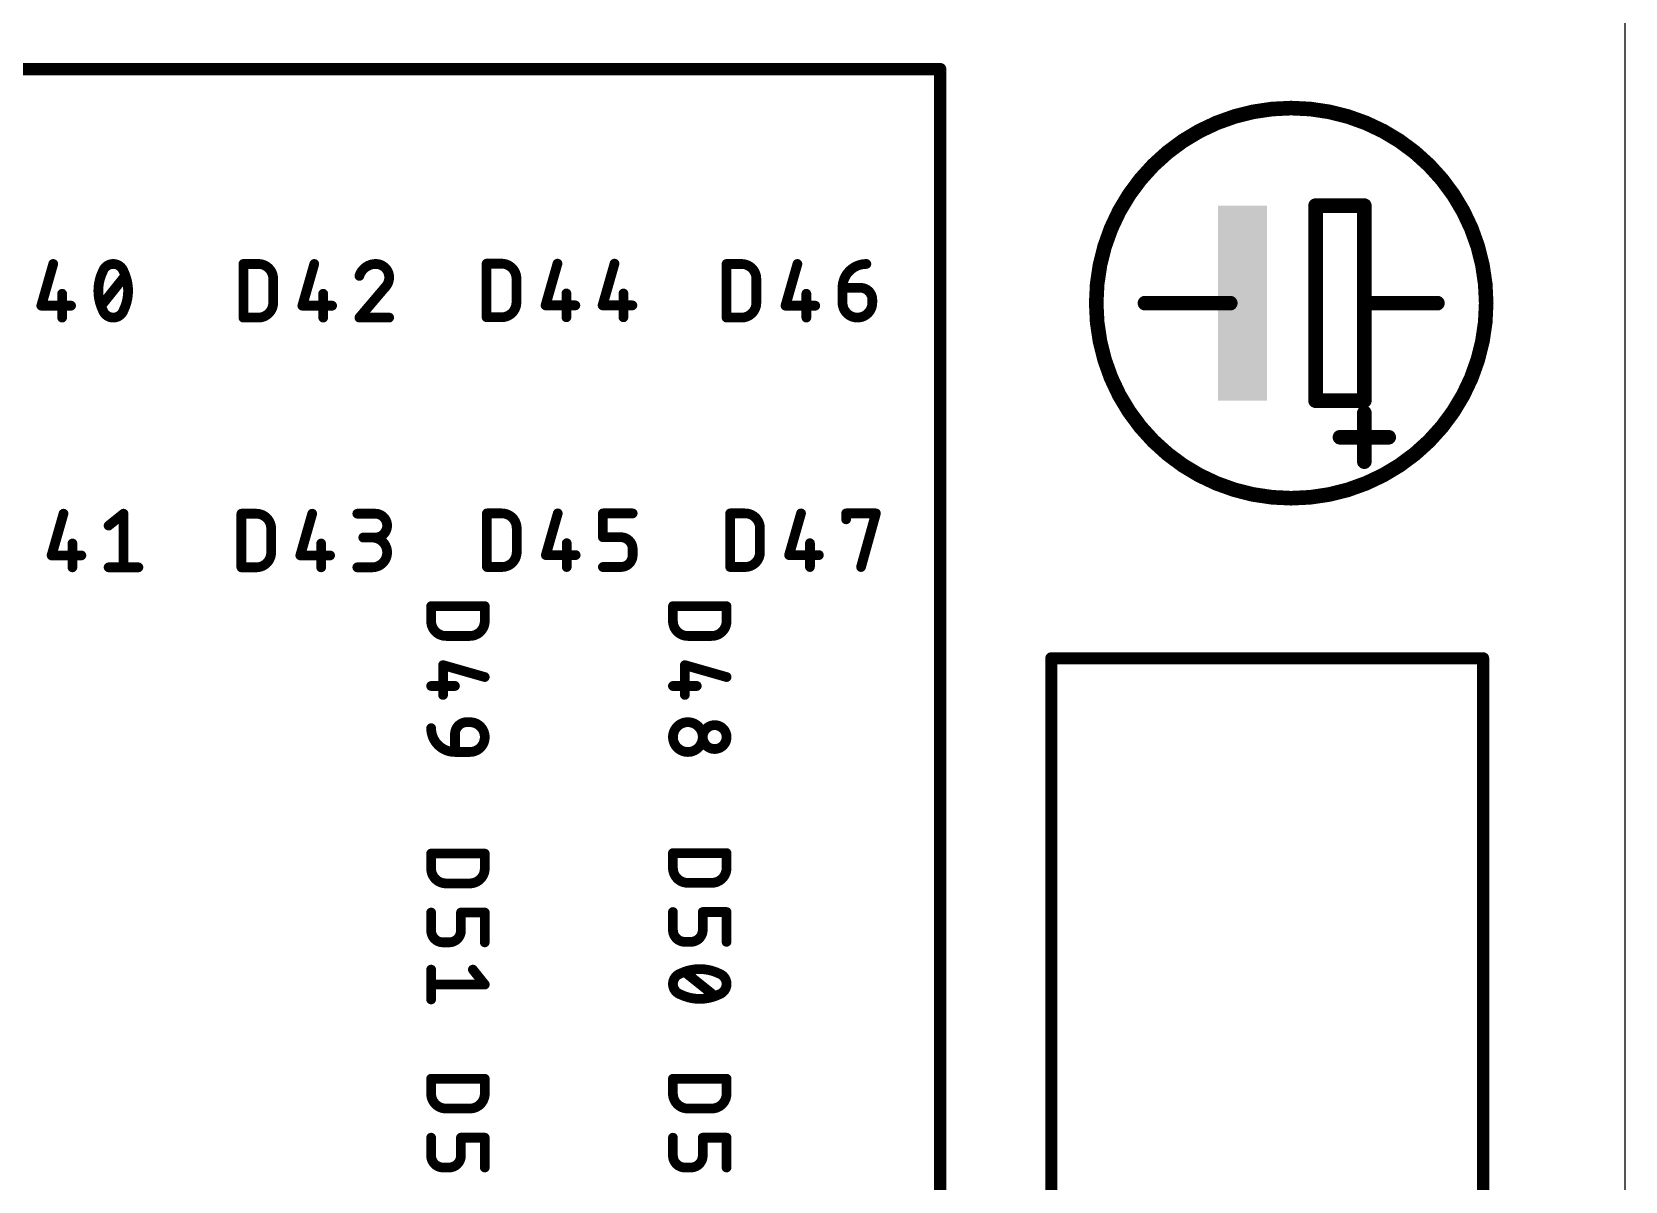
# Model space of a CAD drawing. Extents: x 0 to 61.9, y -6.1 to 59.4.
# Drawn here: x 45.3 to 61.9, y 34.03 to 46.01 of the extents above; entities that cross this region are included whole.
import ezdxf

# ---------------------------------------------------------------- set-up
doc = ezdxf.new("R2010")
doc.units = 0
for name, color, linetype in [('20', 31, 'CONTINUOUS'), ('21', 253, 'CONTINUOUS'), ('51', 253, 'CONTINUOUS')]:
    doc.layers.add(name, color=color, linetype=linetype)

# ---------------------------------------------------------------- blocks, each defined once
blk = doc.blocks.new('RECT')
blk.add_solid([(-0.5, -0.5), (0.5, -0.5), (-0.5, 0.5), (0.5, 0.5)])

msp = doc.modelspace()

# ---------------------------------------------------------------- linework, layer by layer
at = {"layer": '20'}
msp.add_line((61.9, 0), (61.9, 54.6), dxfattribs=at)
at = {"layer": '21'}
for points, const_width in [([(0.762, 45.6184), (54.7624, 45.6184)], 0.127), ([(54.7624, 7.62), (54.7624, 45.6184)], 0.127), ([(45.5182, 43.5883), (45.394, 43.1537)], 0.1016), ([(46.0194, 43.1537), (46.2678, 43.4642)], 0.1016), ([(47.5004, 43.0295), (47.5004, 43.5883)], 0.1016), ([(47.5004, 43.5883), (47.6557, 43.5883)], 0.1016), ([(48.2388, 43.5883), (48.1146, 43.1537)], 0.1016), ([(50.035, 43.0329), (50.035, 43.5917)], 0.1016), ([(50.035, 43.5917), (50.1902, 43.5917)], 0.1016), ([(50.7734, 43.5917), (50.6492, 43.157)], 0.1016), ([(51.3677, 43.5917), (51.2436, 43.157)], 0.1016), ([(52.5355, 43.0295), (52.5355, 43.5883)], 0.1016), ([(52.5355, 43.5883), (52.6907, 43.5883)], 0.1016), ([(53.2738, 43.5883), (53.1497, 43.1537)], 0.1016), ([(47.8109, 43.4331), (47.8109, 43.1848)], 0.1016), ([(48.9728, 43.34), (48.709, 43.0295)], 0.1016), ([(50.3455, 43.4364), (50.3455, 43.1881)], 0.1016), ([(52.8459, 43.4331), (52.8459, 43.1848)], 0.1016), ([(53.744, 43.34), (53.9303, 43.34)], 0.1016), ([(53.744, 43.1848), (53.744, 43.34)], 0.1016), ([(45.394, 43.1537), (45.7045, 43.1537)], 0.1016), ([(45.6113, 43.2779), (45.6113, 43.0295)], 0.1016), ([(48.1146, 43.1537), (48.425, 43.1537)], 0.1016), ([(48.3319, 43.2779), (48.3319, 43.0295)], 0.1016), ([(50.6492, 43.157), (50.9596, 43.157)], 0.1016), ([(50.8665, 43.2812), (50.8665, 43.0329)], 0.1016), ([(51.2436, 43.157), (51.554, 43.157)], 0.1016), ([(51.4609, 43.2812), (51.4609, 43.0329)], 0.1016), ([(53.1497, 43.1537), (53.4601, 43.1537)], 0.1016), ([(53.367, 43.2779), (53.367, 43.0295)], 0.1016), ([(54.0545, 43.2158), (54.0545, 43.1848)], 0.1016), ([(47.6557, 43.0295), (47.5004, 43.0295)], 0.1016), ([(48.709, 43.0295), (49.0194, 43.0295)], 0.1016), ([(50.1902, 43.0329), (50.035, 43.0329)], 0.1016), ([(52.6907, 43.0295), (52.5355, 43.0295)], 0.1016), ([(59.182, 42.037), (59.182, 41.529)], 0.1524), ([(59.436, 41.783), (58.928, 41.783)], 0.1524), ([(45.6255, 40.9869), (45.5013, 40.5522)], 0.1016), ([(46.0956, 40.8627), (46.2509, 40.9869)], 0.1016), ([(46.2509, 40.9869), (46.2509, 40.4281)], 0.1016), ([(47.4791, 40.4281), (47.4791, 40.9869)], 0.1016), ([(47.4791, 40.9869), (47.6343, 40.9869)], 0.1016), ([(48.2174, 40.9869), (48.0932, 40.5522)], 0.1016), ([(48.6876, 40.9869), (48.8738, 40.9869)], 0.1016), ([(50.0382, 40.4314), (50.0382, 40.9902)], 0.1016), ([(50.0382, 40.9902), (50.1934, 40.9902)], 0.1016), ([(50.7765, 40.9902), (50.6524, 40.5556)], 0.1016), ([(51.2467, 40.7418), (51.2467, 40.9902)], 0.1016), ([(51.2467, 40.9902), (51.5572, 40.9902)], 0.1016), ([(52.5732, 40.4314), (52.5732, 40.9902)], 0.1016), ([(52.5732, 40.9902), (52.7284, 40.9902)], 0.1016), ([(53.3115, 40.9902), (53.1874, 40.5556)], 0.1016), ([(53.7817, 40.9281), (53.7817, 40.9902)], 0.1016), ([(53.7817, 40.9902), (54.0922, 40.9902)], 0.1016), ([(54.0922, 40.9902), (53.9369, 40.4314)], 0.1016), ([(47.7895, 40.8316), (47.7895, 40.5833)], 0.1016), ([(50.3486, 40.835), (50.3486, 40.5866)], 0.1016), ([(52.8836, 40.835), (52.8836, 40.5866)], 0.1016), ([(45.7186, 40.6764), (45.7186, 40.4281)], 0.1016), ([(48.3105, 40.6764), (48.3105, 40.4281)], 0.1016), ([(48.8738, 40.7385), (48.7497, 40.7385)], 0.1016), ([(50.8697, 40.6797), (50.8697, 40.4314)], 0.1016), ([(51.433, 40.7418), (51.2467, 40.7418)], 0.1016), ([(53.4047, 40.6797), (53.4047, 40.4314)], 0.1016), ([(45.5013, 40.5522), (45.8117, 40.5522)], 0.1016), ([(48.0932, 40.5522), (48.4037, 40.5522)], 0.1016), ([(50.6524, 40.5556), (50.9628, 40.5556)], 0.1016), ([(51.5572, 40.5556), (51.5572, 40.6177)], 0.1016), ([(53.1874, 40.5556), (53.4978, 40.5556)], 0.1016), ([(46.0956, 40.4281), (46.4061, 40.4281)], 0.1016), ([(47.6343, 40.4281), (47.4791, 40.4281)], 0.1016), ([(48.6876, 40.4281), (48.8428, 40.4281)], 0.1016), ([(50.1934, 40.4314), (50.0382, 40.4314)], 0.1016), ([(51.2467, 40.4314), (51.433, 40.4314)], 0.1016), ([(52.7284, 40.4314), (52.5732, 40.4314)], 0.1016), ([(49.4568, 40.0236), (50.0156, 40.0236)], 0.1016), ([(49.4568, 39.8684), (49.4568, 40.0236)], 0.1016), ([(50.0156, 40.0236), (50.0156, 39.8684)], 0.1016), ([(51.9768, 40.0236), (52.5356, 40.0236)], 0.1016), ([(51.9768, 39.8684), (51.9768, 40.0236)], 0.1016), ([(52.5356, 40.0236), (52.5356, 39.8684)], 0.1016), ([(49.8604, 39.7132), (49.612, 39.7132)], 0.1016), ([(52.3804, 39.7132), (52.1321, 39.7132)], 0.1016), ([(60.42, 39.48), (55.92, 39.48)], 0.127), ([(55.92, 21.48), (55.92, 39.48)], 0.127), ([(60.42, 21.48), (60.42, 39.48)], 0.127), ([(50.0156, 39.2853), (49.581, 39.4095)], 0.1016), ([(49.581, 39.4095), (49.581, 39.099)], 0.1016), ([(52.5356, 39.2853), (52.101, 39.4095)], 0.1016), ([(52.101, 39.4095), (52.101, 39.099)], 0.1016), ([(49.7052, 39.1922), (49.4568, 39.1922)], 0.1016), ([(52.2252, 39.1922), (51.9768, 39.1922)], 0.1016), ([(49.8294, 38.8151), (49.8604, 38.8151)], 0.1016), ([(49.7052, 38.5047), (49.7052, 38.6909)], 0.1016), ([(49.8604, 38.5047), (49.7052, 38.5047)], 0.1016), ([(49.4568, 37.4462), (50.0156, 37.4462)], 0.1016), ([(49.4568, 37.2909), (49.4568, 37.4462)], 0.1016), ([(50.0156, 37.4462), (50.0156, 37.2909)], 0.1016), ([(51.9768, 37.4517), (52.5356, 37.4517)], 0.1016), ([(51.9768, 37.2964), (51.9768, 37.4517)], 0.1016), ([(52.5356, 37.4517), (52.5356, 37.2964)], 0.1016), ([(49.8604, 37.1357), (49.612, 37.1357)], 0.1016), ([(52.3804, 37.1412), (52.1321, 37.1412)], 0.1016), ([(49.4568, 36.832), (49.4568, 36.6457)], 0.1016), ([(49.7673, 36.6457), (49.7673, 36.832)], 0.1016), ([(49.7673, 36.832), (50.0156, 36.832)], 0.1016), ([(50.0156, 36.832), (50.0156, 36.5215)], 0.1016), ([(51.9768, 36.8375), (51.9768, 36.6512)], 0.1016), ([(52.2873, 36.6512), (52.2873, 36.8375)], 0.1016), ([(52.2873, 36.8375), (52.5356, 36.8375)], 0.1016), ([(52.5356, 36.8375), (52.5356, 36.5271)], 0.1016), ([(49.581, 36.5215), (49.6431, 36.5215)], 0.1016), ([(52.101, 36.5271), (52.1631, 36.5271)], 0.1016), ([(49.4568, 36.2376), (49.4568, 35.9272)], 0.1016), ([(49.8914, 36.2376), (50.0156, 36.0824)], 0.1016), ([(52.101, 36.2121), (52.4115, 35.9637)], 0.1016), ([(50.0156, 36.0824), (49.4568, 36.0824)], 0.1016), ([(49.4568, 35.1009), (50.0156, 35.1009)], 0.1016), ([(49.4568, 34.9457), (49.4568, 35.1009)], 0.1016), ([(50.0156, 35.1009), (50.0156, 34.9457)], 0.1016), ([(51.9768, 35.1009), (52.5356, 35.1009)], 0.1016), ([(51.9768, 34.9457), (51.9768, 35.1009)], 0.1016), ([(52.5356, 35.1009), (52.5356, 34.9457)], 0.1016), ([(49.8604, 34.7905), (49.612, 34.7905)], 0.1016), ([(52.3804, 34.7905), (52.1321, 34.7905)], 0.1016), ([(49.4568, 34.4868), (49.4568, 34.3005)], 0.1016), ([(49.7673, 34.3005), (49.7673, 34.4868)], 0.1016), ([(49.7673, 34.4868), (50.0156, 34.4868)], 0.1016), ([(50.0156, 34.4868), (50.0156, 34.1763)], 0.1016), ([(51.9768, 34.4868), (51.9768, 34.3005)], 0.1016), ([(52.2873, 34.3005), (52.2873, 34.4868)], 0.1016), ([(52.2873, 34.4868), (52.5356, 34.4868)], 0.1016), ([(52.5356, 34.4868), (52.5356, 34.1763)], 0.1016), ([(49.581, 34.1763), (49.6431, 34.1763)], 0.1016), ([(52.101, 34.1763), (52.1631, 34.1763)], 0.1016)]:
    msp.add_lwpolyline(points, dxfattribs=dict(at, const_width=const_width))
for points, const_width in [([(54.7942, 45.6184, 1), (54.7306, 45.6184)], 0.0635), ([(54.7624, 45.5866, 1), (54.7624, 45.6502)], 0.0635), ([(58.42, 41.148, 1), (58.42, 45.212, 1), (58.42, 41.148)], 0.1524), ([(45.5426, 43.5814, 1), (45.4938, 43.5953)], 0.0508), ([(46.0349, 43.5107, 0.1139), (45.9884, 43.3089)], 0.1016), ([(46.1436, 43.5883, 0.3205), (46.0349, 43.5107)], 0.1016), ([(46.0109, 43.519, 1), (46.059, 43.5025)], 0.0508), ([(46.0578, 43.4996, 1), (46.0121, 43.5218)], 0.0508), ([(46.2522, 43.5107, 0.3205), (46.1436, 43.5883)], 0.1016), ([(46.1436, 43.6137, 1), (46.1436, 43.5629)], 0.0508), ([(46.1436, 43.5629, 1), (46.1436, 43.6137)], 0.0508), ([(46.2988, 43.3089, 0.1139), (46.2522, 43.5107)], 0.1016), ([(46.2751, 43.5218, 1), (46.2294, 43.4996)], 0.0508), ([(46.2282, 43.5025, 1), (46.2763, 43.519)], 0.0508), ([(46.2876, 43.4483, 1), (46.2479, 43.48)], 0.0508), ([(47.5258, 43.5883, 1), (47.475, 43.5883)], 0.0508), ([(47.5004, 43.6137, 1), (47.5004, 43.5629)], 0.0508), ([(47.8109, 43.4331, 0.4142), (47.6557, 43.5883)], 0.1016), ([(47.6557, 43.6137, 1), (47.6557, 43.5629)], 0.0508), ([(47.6557, 43.5629, 1), (47.6557, 43.6137)], 0.0508), ([(48.2632, 43.5814, 1), (48.2144, 43.5953)], 0.0508), ([(48.8797, 43.5883, 0.3252), (48.709, 43.4642)], 0.1016), ([(49.0194, 43.4486, 0.4142), (48.8797, 43.5883)], 0.1016), ([(48.8797, 43.6137, 1), (48.8797, 43.5629)], 0.0508), ([(48.8797, 43.5629, 1), (48.8797, 43.6137)], 0.0508), ([(50.0604, 43.5917, 1), (50.0096, 43.5917)], 0.0508), ([(50.035, 43.6171, 1), (50.035, 43.5663)], 0.0508), ([(50.3455, 43.4364, 0.4142), (50.1902, 43.5917)], 0.1016), ([(50.1902, 43.6171, 1), (50.1903, 43.5663)], 0.0508), ([(50.1902, 43.5663, 1), (50.1902, 43.6171)], 0.0508), ([(50.7978, 43.5847, 1), (50.7489, 43.5986)], 0.0508), ([(51.3922, 43.5847, 1), (51.3433, 43.5986)], 0.0508), ([(52.5609, 43.5883, 1), (52.5101, 43.5883)], 0.0508), ([(52.5355, 43.6137, 1), (52.5355, 43.5629)], 0.0508), ([(52.8459, 43.4331, 0.4142), (52.6907, 43.5883)], 0.1016), ([(52.6907, 43.6137, 1), (52.6907, 43.5629)], 0.0508), ([(52.6907, 43.5629, 1), (52.6907, 43.6137)], 0.0508), ([(53.2982, 43.5814, 1), (53.2494, 43.5953)], 0.0508), ([(53.9924, 43.5883, 0.4142), (53.744, 43.34)], 0.1016), ([(53.9924, 43.5629, 1), (53.9924, 43.6137)], 0.0508), ([(45.9884, 43.3089, 0.1139), (46.0349, 43.1071)], 0.1016), ([(46.0138, 43.3089, 1), (45.963, 43.3089)], 0.0508), ([(46.2522, 43.1071, 0.1139), (46.2988, 43.3089)], 0.1016), ([(46.3242, 43.3089, 1), (46.2734, 43.3089)], 0.0508), ([(47.8363, 43.4331, 1), (47.7855, 43.4331)], 0.0508), ([(47.7855, 43.4331, 1), (47.8363, 43.4331)], 0.0508), ([(48.6848, 43.472, 1), (48.7331, 43.4563)], 0.0508), ([(48.9728, 43.34, 0.2053), (49.0194, 43.4486)], 0.1016), ([(48.9553, 43.3584, 1), (48.9904, 43.3216)], 0.0508), ([(48.9922, 43.3235, 1), (48.9535, 43.3564)], 0.0508), ([(49.0448, 43.4486, 1), (48.994, 43.4486)], 0.0508), ([(48.994, 43.4486, 1), (49.0448, 43.4486)], 0.0508), ([(50.3709, 43.4364, 1), (50.3201, 43.4364)], 0.0508), ([(50.3201, 43.4364, 1), (50.3709, 43.4364)], 0.0508), ([(52.8713, 43.4331, 1), (52.8205, 43.4331)], 0.0508), ([(52.8205, 43.4331, 1), (52.8713, 43.4331)], 0.0508), ([(53.744, 43.3654, 1), (53.744, 43.3146)], 0.0508), ([(53.7694, 43.34, 1), (53.7186, 43.34)], 0.0508), ([(53.7186, 43.34, 1), (53.7694, 43.34)], 0.0508), ([(54.0545, 43.2158, 0.4142), (53.9303, 43.34)], 0.1016), ([(53.9303, 43.3654, 1), (53.9303, 43.3146)], 0.0508), ([(53.9303, 43.3146, 1), (53.9303, 43.3654)], 0.0508), ([(45.394, 43.1791, 1), (45.394, 43.1283)], 0.0508), ([(45.3696, 43.1607, 1), (45.4184, 43.1467)], 0.0508), ([(45.6367, 43.2779, 1), (45.5859, 43.2779)], 0.0508), ([(45.7045, 43.1283, 1), (45.7045, 43.1791)], 0.0508), ([(45.963, 43.3089, 1), (46.0138, 43.3089)], 0.0508), ([(45.9996, 43.1696, 1), (46.0392, 43.1378)], 0.0508), ([(46.2734, 43.3089, 1), (46.3242, 43.3089)], 0.0508), ([(47.6557, 43.0295, 0.4142), (47.8109, 43.1848)], 0.1016), ([(47.8363, 43.1848, 1), (47.7855, 43.1848)], 0.0508), ([(47.7855, 43.1848, 1), (47.8363, 43.1848)], 0.0508), ([(48.1146, 43.1791, 1), (48.1146, 43.1283)], 0.0508), ([(48.0902, 43.1607, 1), (48.139, 43.1467)], 0.0508), ([(48.3573, 43.2779, 1), (48.3065, 43.2779)], 0.0508), ([(48.425, 43.1283, 1), (48.425, 43.1791)], 0.0508), ([(50.1902, 43.0329, 0.4142), (50.3455, 43.1881)], 0.1016), ([(50.3709, 43.1881, 1), (50.3201, 43.1881)], 0.0508), ([(50.3201, 43.1881, 1), (50.3709, 43.1881)], 0.0508), ([(50.6492, 43.1824, 1), (50.6492, 43.1316)], 0.0508), ([(50.6248, 43.164, 1), (50.6736, 43.1501)], 0.0508), ([(50.8919, 43.2812, 1), (50.8411, 43.2812)], 0.0508), ([(50.9596, 43.1316, 1), (50.9596, 43.1824)], 0.0508), ([(51.2191, 43.164, 1), (51.268, 43.1501)], 0.0508), ([(51.2436, 43.1824, 1), (51.2436, 43.1316)], 0.0508), ([(51.4863, 43.2812, 1), (51.4355, 43.2812)], 0.0508), ([(51.554, 43.1316, 1), (51.554, 43.1824)], 0.0508), ([(52.6907, 43.0295, 0.4142), (52.8459, 43.1848)], 0.1016), ([(52.8713, 43.1848, 1), (52.8205, 43.1848)], 0.0508), ([(52.8205, 43.1848, 1), (52.8713, 43.1848)], 0.0508), ([(53.1252, 43.1607, 1), (53.1741, 43.1467)], 0.0508), ([(53.1497, 43.1791, 1), (53.1497, 43.1283)], 0.0508), ([(53.3924, 43.2779, 1), (53.3416, 43.2779)], 0.0508), ([(53.4601, 43.1283, 1), (53.4601, 43.1791)], 0.0508), ([(53.744, 43.1848, 1), (54.0545, 43.1848)], 0.1016), ([(53.7694, 43.1848, 1), (53.7186, 43.1848)], 0.0508), ([(53.7186, 43.1848, 1), (53.7694, 43.1848)], 0.0508), ([(54.0799, 43.2158, 1), (54.0291, 43.2158)], 0.0508), ([(54.0291, 43.2158, 1), (54.0799, 43.2158)], 0.0508), ([(54.0799, 43.1848, 1), (54.0291, 43.1848)], 0.0508), ([(54.0291, 43.1848, 1), (54.0799, 43.1848)], 0.0508), ([(45.5859, 43.0295, 1), (45.6367, 43.0295)], 0.0508), ([(46.059, 43.1154, 1), (46.0109, 43.0989)], 0.0508), ([(46.0349, 43.1071, 0.3205), (46.1436, 43.0295)], 0.1016), ([(46.0121, 43.096, 1), (46.0578, 43.1183)], 0.0508), ([(46.1436, 43.0295, 0.3205), (46.2522, 43.1071)], 0.1016), ([(46.1436, 43.0549, 1), (46.1436, 43.0041)], 0.0508), ([(46.1436, 43.0041, 1), (46.1436, 43.0549)], 0.0508), ([(46.2294, 43.1183, 1), (46.2751, 43.096)], 0.0508), ([(46.2763, 43.0989, 1), (46.2282, 43.1154)], 0.0508), ([(47.5004, 43.0549, 1), (47.5004, 43.0041)], 0.0508), ([(47.475, 43.0295, 1), (47.5258, 43.0295)], 0.0508), ([(47.6557, 43.0549, 1), (47.6557, 43.0041)], 0.0508), ([(47.6557, 43.0041, 1), (47.6557, 43.0549)], 0.0508), ([(48.3065, 43.0295, 1), (48.3573, 43.0295)], 0.0508), ([(48.709, 43.0549, 1), (48.709, 43.0041)], 0.0508), ([(48.6896, 43.046, 1), (48.7283, 43.0131)], 0.0508), ([(49.0194, 43.0041, 1), (49.0194, 43.0549)], 0.0508), ([(50.035, 43.0583, 1), (50.035, 43.0075)], 0.0508), ([(50.0096, 43.0329, 1), (50.0604, 43.0329)], 0.0508), ([(50.1902, 43.0583, 1), (50.1903, 43.0075)], 0.0508), ([(50.1902, 43.0075, 1), (50.1902, 43.0583)], 0.0508), ([(50.8411, 43.0329, 1), (50.8919, 43.0329)], 0.0508), ([(51.4355, 43.0329, 1), (51.4863, 43.0329)], 0.0508), ([(52.5355, 43.0549, 1), (52.5355, 43.0041)], 0.0508), ([(52.5101, 43.0295, 1), (52.5609, 43.0295)], 0.0508), ([(52.6907, 43.0549, 1), (52.6907, 43.0041)], 0.0508), ([(52.6907, 43.0041, 1), (52.6907, 43.0549)], 0.0508), ([(53.3416, 43.0295, 1), (53.3924, 43.0295)], 0.0508), ([(59.2201, 42.037, 1), (59.1439, 42.037)], 0.0762), ([(58.928, 41.8211, 1), (58.928, 41.7449)], 0.0762), ([(59.436, 41.7449, 1), (59.436, 41.8211)], 0.0762), ([(59.1439, 41.529, 1), (59.2201, 41.529)], 0.0762), ([(45.6499, 40.9799, 1), (45.601, 40.9938)], 0.0508), ([(46.2763, 40.9869, 1), (46.2255, 40.9869)], 0.0508), ([(46.2667, 40.967, 1), (46.235, 41.0067)], 0.0508), ([(47.5045, 40.9869, 1), (47.4537, 40.9869)], 0.0508), ([(47.4791, 41.0123, 1), (47.4791, 40.9615)], 0.0508), ([(47.7895, 40.8316, 0.4142), (47.6343, 40.9869)], 0.1016), ([(47.6343, 41.0123, 1), (47.6343, 40.9615)], 0.0508), ([(47.6343, 40.9615, 1), (47.6343, 41.0123)], 0.0508), ([(48.2418, 40.9799, 1), (48.193, 40.9938)], 0.0508), ([(48.6876, 41.0123, 1), (48.6876, 40.9615)], 0.0508), ([(48.8738, 40.7385, 1), (48.8738, 40.9869)], 0.1016), ([(48.8738, 41.0123, 1), (48.8738, 40.9615)], 0.0508), ([(48.8738, 40.9615, 1), (48.8738, 41.0123)], 0.0508), ([(50.0636, 40.9902, 1), (50.0128, 40.9902)], 0.0508), ([(50.0382, 41.0156, 1), (50.0382, 40.9648)], 0.0508), ([(50.3486, 40.835, 0.4142), (50.1934, 40.9902)], 0.1016), ([(50.1934, 41.0156, 1), (50.1934, 40.9648)], 0.0508), ([(50.1934, 40.9648, 1), (50.1934, 41.0156)], 0.0508), ([(50.801, 40.9832, 1), (50.7521, 40.9972)], 0.0508), ([(51.2721, 40.9902, 1), (51.2213, 40.9902)], 0.0508), ([(51.2467, 41.0156, 1), (51.2467, 40.9648)], 0.0508), ([(51.5572, 40.9648, 1), (51.5572, 41.0156)], 0.0508), ([(52.5986, 40.9902, 1), (52.5478, 40.9902)], 0.0508), ([(52.5732, 41.0156, 1), (52.5732, 40.9648)], 0.0508), ([(52.8836, 40.835, 0.4142), (52.7284, 40.9902)], 0.1016), ([(52.7284, 41.0156, 1), (52.7284, 40.9648)], 0.0508), ([(52.7284, 40.9648, 1), (52.7284, 41.0156)], 0.0508), ([(53.336, 40.9832, 1), (53.2871, 40.9972)], 0.0508), ([(53.8071, 40.9902, 1), (53.7563, 40.9902)], 0.0508), ([(53.7817, 41.0156, 1), (53.7817, 40.9648)], 0.0508), ([(54.1166, 40.9834, 1), (54.0677, 40.997)], 0.0508), ([(54.0922, 40.9648, 1), (54.0922, 41.0156)], 0.0508), ([(46.0798, 40.8825, 1), (46.1115, 40.8429)], 0.0508), ([(47.8149, 40.8316, 1), (47.7641, 40.8316)], 0.0508), ([(47.7641, 40.8316, 1), (47.8149, 40.8316)], 0.0508), ([(50.374, 40.835, 1), (50.3232, 40.835)], 0.0508), ([(50.3232, 40.835, 1), (50.374, 40.835)], 0.0508), ([(52.909, 40.835, 1), (52.8582, 40.835)], 0.0508), ([(52.8582, 40.835, 1), (52.909, 40.835)], 0.0508), ([(53.7563, 40.9281, 1), (53.8071, 40.9281)], 0.0508), ([(45.744, 40.6764, 1), (45.6932, 40.6764)], 0.0508), ([(48.3359, 40.6764, 1), (48.2851, 40.6764)], 0.0508), ([(48.7497, 40.7639, 1), (48.7497, 40.7131)], 0.0508), ([(48.8428, 40.4281, 1), (48.8428, 40.7385)], 0.1016), ([(48.8428, 40.7639, 1), (48.8428, 40.7131)], 0.0508), ([(48.8738, 40.7639, 1), (48.8738, 40.7131)], 0.0508), ([(48.8738, 40.7131, 1), (48.8738, 40.7639)], 0.0508), ([(50.8951, 40.6797, 1), (50.8443, 40.6797)], 0.0508), ([(51.2467, 40.7672, 1), (51.2467, 40.7164)], 0.0508), ([(51.2213, 40.7418, 1), (51.2721, 40.7418)], 0.0508), ([(51.5572, 40.6177, 0.4142), (51.433, 40.7418)], 0.1016), ([(51.433, 40.7672, 1), (51.433, 40.7164)], 0.0508), ([(51.433, 40.7164, 1), (51.433, 40.7672)], 0.0508), ([(53.4301, 40.6797, 1), (53.3793, 40.6797)], 0.0508), ([(45.5013, 40.5776, 1), (45.5013, 40.5268)], 0.0508), ([(45.4769, 40.5592, 1), (45.5257, 40.5453)], 0.0508), ([(45.8117, 40.5268, 1), (45.8117, 40.5776)], 0.0508), ([(47.6343, 40.4281, 0.4142), (47.7895, 40.5833)], 0.1016), ([(47.8149, 40.5833, 1), (47.7641, 40.5833)], 0.0508), ([(47.7641, 40.5833, 1), (47.8149, 40.5833)], 0.0508), ([(48.0932, 40.5776, 1), (48.0932, 40.5268)], 0.0508), ([(48.0688, 40.5592, 1), (48.1176, 40.5453)], 0.0508), ([(48.4037, 40.5268, 1), (48.4037, 40.5776)], 0.0508), ([(50.1934, 40.4314, 0.4142), (50.3486, 40.5866)], 0.1016), ([(50.374, 40.5866, 1), (50.3232, 40.5866)], 0.0508), ([(50.3232, 40.5866, 1), (50.374, 40.5866)], 0.0508), ([(50.6279, 40.5625, 1), (50.6768, 40.5486)], 0.0508), ([(50.6524, 40.581, 1), (50.6524, 40.5302)], 0.0508), ([(50.9628, 40.5302, 1), (50.9628, 40.581)], 0.0508), ([(51.433, 40.4314, 0.4142), (51.5572, 40.5556)], 0.1016), ([(51.5826, 40.6177, 1), (51.5318, 40.6177)], 0.0508), ([(51.5318, 40.6177, 1), (51.5826, 40.6177)], 0.0508), ([(51.5826, 40.5556, 1), (51.5318, 40.5556)], 0.0508), ([(51.5318, 40.5556, 1), (51.5826, 40.5556)], 0.0508), ([(52.7284, 40.4314, 0.4142), (52.8836, 40.5866)], 0.1016), ([(52.909, 40.5866, 1), (52.8582, 40.5866)], 0.0508), ([(52.8582, 40.5866, 1), (52.909, 40.5866)], 0.0508), ([(53.1629, 40.5625, 1), (53.2118, 40.5486)], 0.0508), ([(53.1874, 40.581, 1), (53.1874, 40.5302)], 0.0508), ([(53.4978, 40.5302, 1), (53.4978, 40.581)], 0.0508), ([(45.6932, 40.4281, 1), (45.744, 40.4281)], 0.0508), ([(46.0956, 40.4535, 1), (46.0956, 40.4027)], 0.0508), ([(46.2255, 40.4281, 1), (46.2763, 40.4281)], 0.0508), ([(46.4061, 40.4027, 1), (46.4061, 40.4535)], 0.0508), ([(47.4791, 40.4535, 1), (47.4791, 40.4027)], 0.0508), ([(47.4537, 40.4281, 1), (47.5045, 40.4281)], 0.0508), ([(47.6343, 40.4535, 1), (47.6343, 40.4027)], 0.0508), ([(47.6343, 40.4027, 1), (47.6343, 40.4535)], 0.0508), ([(48.2851, 40.4281, 1), (48.3359, 40.4281)], 0.0508), ([(48.6876, 40.4535, 1), (48.6876, 40.4027)], 0.0508), ([(48.8428, 40.4535, 1), (48.8428, 40.4027)], 0.0508), ([(48.8428, 40.4027, 1), (48.8428, 40.4535)], 0.0508), ([(50.0382, 40.4568, 1), (50.0382, 40.406)], 0.0508), ([(50.0128, 40.4314, 1), (50.0636, 40.4314)], 0.0508), ([(50.1934, 40.4568, 1), (50.1934, 40.406)], 0.0508), ([(50.1934, 40.406, 1), (50.1934, 40.4568)], 0.0508), ([(50.8443, 40.4314, 1), (50.8951, 40.4314)], 0.0508), ([(51.2467, 40.4568, 1), (51.2467, 40.406)], 0.0508), ([(51.433, 40.4568, 1), (51.433, 40.406)], 0.0508), ([(51.433, 40.406, 1), (51.433, 40.4568)], 0.0508), ([(52.5732, 40.4568, 1), (52.5732, 40.406)], 0.0508), ([(52.5478, 40.4314, 1), (52.5986, 40.4314)], 0.0508), ([(52.7284, 40.4568, 1), (52.7284, 40.406)], 0.0508), ([(52.7284, 40.406, 1), (52.7284, 40.4568)], 0.0508), ([(53.3793, 40.4314, 1), (53.4301, 40.4314)], 0.0508), ([(53.9125, 40.4382, 1), (53.9614, 40.4246)], 0.0508), ([(49.4568, 40.049, 1), (49.4568, 39.9982)], 0.0508), ([(49.4822, 40.0236, 1), (49.4314, 40.0236)], 0.0508), ([(50.041, 40.0236, 1), (49.9902, 40.0236)], 0.0508), ([(50.0156, 39.9982, 1), (50.0156, 40.049)], 0.0508), ([(51.9768, 40.049, 1), (51.9768, 39.9982)], 0.0508), ([(52.0022, 40.0236, 1), (51.9514, 40.0236)], 0.0508), ([(52.561, 40.0236, 1), (52.5102, 40.0236)], 0.0508), ([(52.5356, 39.9982, 1), (52.5356, 40.049)], 0.0508), ([(49.4568, 39.8684, 0.4142), (49.612, 39.7132)], 0.1016), ([(49.4822, 39.8684, 1), (49.4314, 39.8684)], 0.0508), ([(49.4314, 39.8684, 1), (49.4822, 39.8684)], 0.0508), ([(49.8604, 39.7132, 0.4142), (50.0156, 39.8684)], 0.1016), ([(50.041, 39.8684, 1), (49.9902, 39.8684)], 0.0508), ([(49.9902, 39.8684, 1), (50.041, 39.8684)], 0.0508), ([(51.9768, 39.8684, 0.4142), (52.1321, 39.7132)], 0.1016), ([(52.0022, 39.8684, 1), (51.9514, 39.8684)], 0.0508), ([(51.9514, 39.8684, 1), (52.0022, 39.8684)], 0.0508), ([(52.3804, 39.7132, 0.4142), (52.5356, 39.8684)], 0.1016), ([(52.561, 39.8684, 1), (52.5102, 39.8684)], 0.0508), ([(52.5102, 39.8684, 1), (52.561, 39.8684)], 0.0508), ([(49.612, 39.7386, 1), (49.612, 39.6878)], 0.0508), ([(49.612, 39.6878, 1), (49.612, 39.7386)], 0.0508), ([(49.8604, 39.7386, 1), (49.8604, 39.6878)], 0.0508), ([(49.8604, 39.6878, 1), (49.8604, 39.7386)], 0.0508), ([(52.1321, 39.7386, 1), (52.1321, 39.6878)], 0.0508), ([(52.1321, 39.6878, 1), (52.1321, 39.7386)], 0.0508), ([(52.3804, 39.7386, 1), (52.3804, 39.6878)], 0.0508), ([(52.3804, 39.6878, 1), (52.3804, 39.7386)], 0.0508), ([(55.9518, 39.48, 1), (55.8882, 39.48)], 0.0635), ([(55.92, 39.5118, 1), (55.92, 39.4483)], 0.0635), ([(60.4518, 39.48, 1), (60.3882, 39.48)], 0.0635), ([(60.42, 39.4483, 1), (60.42, 39.5118)], 0.0635), ([(49.588, 39.4339, 1), (49.574, 39.3851)], 0.0508), ([(49.6064, 39.4095, 1), (49.5556, 39.4095)], 0.0508), ([(52.108, 39.4339, 1), (52.094, 39.3851)], 0.0508), ([(52.1264, 39.4095, 1), (52.0756, 39.4095)], 0.0508), ([(49.4568, 39.2176, 1), (49.4568, 39.1668)], 0.0508), ([(49.7052, 39.1668, 1), (49.7052, 39.2176)], 0.0508), ([(50.0086, 39.2609, 1), (50.0226, 39.3097)], 0.0508), ([(51.9768, 39.2176, 1), (51.9768, 39.1668)], 0.0508), ([(52.2252, 39.1668, 1), (52.2252, 39.2176)], 0.0508), ([(52.5287, 39.2609, 1), (52.5426, 39.3097)], 0.0508), ([(49.5556, 39.099, 1), (49.6064, 39.099)], 0.0508), ([(52.0756, 39.099, 1), (52.1264, 39.099)], 0.0508), ([(49.8294, 38.8151, 0.4142), (49.7052, 38.6909)], 0.1016), ([(49.8294, 38.8405, 1), (49.8294, 38.7897)], 0.0508), ([(49.8294, 38.7897, 1), (49.8294, 38.8405)], 0.0508), ([(49.8604, 38.5047, 1), (49.8604, 38.8151)], 0.1016), ([(49.8604, 38.8405, 1), (49.8604, 38.7897)], 0.0508), ([(49.8604, 38.7897, 1), (49.8604, 38.8405)], 0.0508), ([(52.1321, 38.8151, 1), (52.1321, 38.5047)], 0.1016), ([(52.1321, 38.5047, 1), (52.1321, 38.8151)], 0.1016), ([(52.1321, 38.8405, 1), (52.1321, 38.7897)], 0.0508), ([(52.1321, 38.7897, 1), (52.1321, 38.8405)], 0.0508), ([(49.4568, 38.753, 0.4142), (49.7052, 38.5047)], 0.1016), ([(49.4822, 38.753, 1), (49.4314, 38.753)], 0.0508), ([(49.7306, 38.6909, 1), (49.6798, 38.6909)], 0.0508), ([(49.6798, 38.6909, 1), (49.7306, 38.6909)], 0.0508), ([(52.4115, 38.7841, 1), (52.4115, 38.5357)], 0.1016), ([(52.4115, 38.5357, 1), (52.4115, 38.7841)], 0.1016), ([(52.4115, 38.8095, 1), (52.4115, 38.7587)], 0.0508), ([(52.4115, 38.7587, 1), (52.4115, 38.8095)], 0.0508), ([(49.7052, 38.5301, 1), (49.7052, 38.4793)], 0.0508), ([(49.6798, 38.5047, 1), (49.7306, 38.5047)], 0.0508), ([(49.7052, 38.4793, 1), (49.7052, 38.5301)], 0.0508), ([(49.8604, 38.5301, 1), (49.8604, 38.4793)], 0.0508), ([(49.8604, 38.4793, 1), (49.8604, 38.5301)], 0.0508), ([(52.1321, 38.5301, 1), (52.1321, 38.4793)], 0.0508), ([(52.1321, 38.4793, 1), (52.1321, 38.5301)], 0.0508), ([(52.4115, 38.5611, 1), (52.4115, 38.5103)], 0.0508), ([(52.4115, 38.5103, 1), (52.4115, 38.5611)], 0.0508), ([(49.4568, 37.4716, 1), (49.4568, 37.4208)], 0.0508), ([(49.4822, 37.4462, 1), (49.4314, 37.4462)], 0.0508), ([(50.041, 37.4462, 1), (49.9902, 37.4462)], 0.0508), ([(50.0156, 37.4208, 1), (50.0156, 37.4716)], 0.0508), ([(51.9768, 37.4771, 1), (51.9768, 37.4263)], 0.0508), ([(52.0022, 37.4517, 1), (51.9514, 37.4517)], 0.0508), ([(52.561, 37.4517, 1), (52.5102, 37.4517)], 0.0508), ([(52.5356, 37.4263, 1), (52.5356, 37.4771)], 0.0508), ([(49.4568, 37.2909, 0.4142), (49.612, 37.1357)], 0.1016), ([(49.4822, 37.2909, 1), (49.4314, 37.2909)], 0.0508), ([(49.4314, 37.2909, 1), (49.4822, 37.2909)], 0.0508), ([(49.8604, 37.1357, 0.4142), (50.0156, 37.2909)], 0.1016), ([(50.041, 37.2909, 1), (49.9902, 37.2909)], 0.0508), ([(49.9902, 37.2909, 1), (50.041, 37.2909)], 0.0508), ([(51.9768, 37.2964, 0.4142), (52.1321, 37.1412)], 0.1016), ([(52.0022, 37.2964, 1), (51.9514, 37.2964)], 0.0508), ([(51.9514, 37.2964, 1), (52.0022, 37.2964)], 0.0508), ([(52.3804, 37.1412, 0.4142), (52.5356, 37.2964)], 0.1016), ([(52.561, 37.2964, 1), (52.5102, 37.2964)], 0.0508), ([(52.5102, 37.2964, 1), (52.561, 37.2964)], 0.0508), ([(49.612, 37.1611, 1), (49.612, 37.1103)], 0.0508), ([(49.612, 37.1103, 1), (49.612, 37.1611)], 0.0508), ([(49.8604, 37.1611, 1), (49.8604, 37.1103)], 0.0508), ([(49.8604, 37.1103, 1), (49.8604, 37.1611)], 0.0508), ([(52.1321, 37.1666, 1), (52.1321, 37.1158)], 0.0508), ([(52.1321, 37.1158, 1), (52.1321, 37.1666)], 0.0508), ([(52.3804, 37.1666, 1), (52.3804, 37.1158)], 0.0508), ([(52.3804, 37.1158, 1), (52.3804, 37.1666)], 0.0508), ([(49.4822, 36.832, 1), (49.4314, 36.832)], 0.0508), ([(49.7927, 36.832, 1), (49.7419, 36.832)], 0.0508), ([(49.7673, 36.8574, 1), (49.7673, 36.8066)], 0.0508), ([(50.041, 36.832, 1), (49.9902, 36.832)], 0.0508), ([(50.0156, 36.8066, 1), (50.0156, 36.8574)], 0.0508), ([(52.0022, 36.8375, 1), (51.9514, 36.8375)], 0.0508), ([(52.3127, 36.8375, 1), (52.2619, 36.8375)], 0.0508), ([(52.2873, 36.8629, 1), (52.2873, 36.8121)], 0.0508), ([(52.561, 36.8375, 1), (52.5102, 36.8375)], 0.0508), ([(52.5356, 36.8121, 1), (52.5356, 36.8629)], 0.0508), ([(49.4568, 36.6457, 0.4142), (49.581, 36.5215)], 0.1016), ([(49.4822, 36.6457, 1), (49.4314, 36.6457)], 0.0508), ([(49.6431, 36.5215, 0.4142), (49.7673, 36.6457)], 0.1016), ([(49.7927, 36.6457, 1), (49.7419, 36.6457)], 0.0508), ([(51.9768, 36.6512, 0.4142), (52.101, 36.5271)], 0.1016), ([(52.0022, 36.6512, 1), (51.9514, 36.6512)], 0.0508), ([(52.1631, 36.5271, 0.4142), (52.2873, 36.6512)], 0.1016), ([(52.3127, 36.6512, 1), (52.2619, 36.6512)], 0.0508), ([(49.4314, 36.6457, 1), (49.4822, 36.6457)], 0.0508), ([(49.581, 36.5469, 1), (49.581, 36.4961)], 0.0508), ([(49.581, 36.4961, 1), (49.581, 36.5469)], 0.0508), ([(49.6431, 36.5469, 1), (49.6431, 36.4961)], 0.0508), ([(49.6431, 36.4961, 1), (49.6431, 36.5469)], 0.0508), ([(49.7419, 36.6457, 1), (49.7927, 36.6457)], 0.0508), ([(49.9902, 36.5215, 1), (50.041, 36.5215)], 0.0508), ([(51.9514, 36.6512, 1), (52.0022, 36.6512)], 0.0508), ([(52.101, 36.5525, 1), (52.101, 36.5017)], 0.0508), ([(52.101, 36.5017, 1), (52.101, 36.5524)], 0.0508), ([(52.1631, 36.5525, 1), (52.1631, 36.5017)], 0.0508), ([(52.1631, 36.5017, 1), (52.1631, 36.5525)], 0.0508), ([(52.2619, 36.6512, 1), (52.3127, 36.6512)], 0.0508), ([(52.5102, 36.5271, 1), (52.561, 36.5271)], 0.0508), ([(49.4822, 36.2376, 1), (49.4314, 36.2376)], 0.0508), ([(49.9113, 36.2535, 1), (49.8716, 36.2218)], 0.0508), ([(52.0544, 36.1966, 0.3205), (51.9768, 36.0879)], 0.1016), ([(52.2562, 36.2431, 0.1139), (52.0544, 36.1966)], 0.1016), ([(52.0433, 36.2194, 1), (52.0656, 36.1737)], 0.0508), ([(52.0627, 36.1725, 1), (52.0462, 36.2206)], 0.0508), ([(52.1169, 36.2319, 1), (52.0851, 36.1923)], 0.0508), ([(52.458, 36.1966, 0.1139), (52.2562, 36.2431)], 0.1016), ([(52.2562, 36.2685, 1), (52.2562, 36.2177)], 0.0508), ([(52.2562, 36.2177, 1), (52.2562, 36.2685)], 0.0508), ([(52.5356, 36.0879, 0.3205), (52.458, 36.1966)], 0.1016), ([(52.4663, 36.2206, 1), (52.4498, 36.1725)], 0.0508), ([(52.4469, 36.1737, 1), (52.4691, 36.2194)], 0.0508), ([(49.4568, 36.1078, 1), (49.4568, 36.057)], 0.0508), ([(49.9958, 36.0665, 1), (50.0355, 36.0983)], 0.0508), ([(50.0156, 36.057, 1), (50.0156, 36.1078)], 0.0508), ([(51.9768, 36.0879, 0.3205), (52.0544, 35.9793)], 0.1016), ([(52.0022, 36.0879, 1), (51.9514, 36.0879)], 0.0508), ([(51.9514, 36.0879, 1), (52.0022, 36.0879)], 0.0508), ([(52.458, 35.9793, 0.3205), (52.5356, 36.0879)], 0.1016), ([(52.561, 36.0879, 1), (52.5102, 36.0879)], 0.0508), ([(52.5102, 36.0879, 1), (52.561, 36.0879)], 0.0508), ([(49.4314, 35.9272, 1), (49.4822, 35.9272)], 0.0508), ([(52.0544, 35.9793, 0.1139), (52.2562, 35.9327)], 0.1016), ([(52.0656, 36.0021, 1), (52.0433, 35.9564)], 0.0508), ([(52.0462, 35.9552, 1), (52.0627, 36.0033)], 0.0508), ([(52.2562, 35.9327, 0.1139), (52.458, 35.9793)], 0.1016), ([(52.2562, 35.9581, 1), (52.2562, 35.9073)], 0.0508), ([(52.2562, 35.9073, 1), (52.2562, 35.9581)], 0.0508), ([(52.3956, 35.9439, 1), (52.4273, 35.9836)], 0.0508), ([(52.4498, 36.0033, 1), (52.4663, 35.9552)], 0.0508), ([(52.4691, 35.9564, 1), (52.4469, 36.0021)], 0.0508), ([(49.4568, 35.1263, 1), (49.4568, 35.0755)], 0.0508), ([(49.4822, 35.1009, 1), (49.4314, 35.1009)], 0.0508), ([(50.041, 35.1009, 1), (49.9902, 35.1009)], 0.0508), ([(50.0156, 35.0755, 1), (50.0156, 35.1263)], 0.0508), ([(51.9768, 35.1263, 1), (51.9768, 35.0755)], 0.0508), ([(52.0022, 35.1009, 1), (51.9514, 35.1009)], 0.0508), ([(52.561, 35.1009, 1), (52.5102, 35.1009)], 0.0508), ([(52.5356, 35.0755, 1), (52.5356, 35.1263)], 0.0508), ([(49.4568, 34.9457, 0.4142), (49.612, 34.7905)], 0.1016), ([(49.4822, 34.9457, 1), (49.4314, 34.9457)], 0.0508), ([(49.4314, 34.9457, 1), (49.4822, 34.9457)], 0.0508), ([(49.8604, 34.7905, 0.4142), (50.0156, 34.9457)], 0.1016), ([(50.041, 34.9457, 1), (49.9902, 34.9457)], 0.0508), ([(49.9902, 34.9457, 1), (50.041, 34.9457)], 0.0508), ([(51.9768, 34.9457, 0.4142), (52.1321, 34.7905)], 0.1016), ([(52.0022, 34.9457, 1), (51.9514, 34.9457)], 0.0508), ([(51.9514, 34.9457, 1), (52.0022, 34.9457)], 0.0508), ([(52.3804, 34.7905, 0.4142), (52.5356, 34.9457)], 0.1016), ([(52.561, 34.9457, 1), (52.5102, 34.9457)], 0.0508), ([(52.5102, 34.9457, 1), (52.561, 34.9457)], 0.0508), ([(49.612, 34.8159, 1), (49.612, 34.7651)], 0.0508), ([(49.612, 34.7651, 1), (49.612, 34.8159)], 0.0508), ([(49.8604, 34.8159, 1), (49.8604, 34.7651)], 0.0508), ([(49.8604, 34.7651, 1), (49.8604, 34.8159)], 0.0508), ([(52.1321, 34.8159, 1), (52.1321, 34.7651)], 0.0508), ([(52.1321, 34.7651, 1), (52.1321, 34.8159)], 0.0508), ([(52.3804, 34.8159, 1), (52.3804, 34.7651)], 0.0508), ([(52.3804, 34.7651, 1), (52.3804, 34.8159)], 0.0508), ([(49.4822, 34.4868, 1), (49.4314, 34.4868)], 0.0508), ([(49.7927, 34.4868, 1), (49.7419, 34.4868)], 0.0508), ([(49.7673, 34.5122, 1), (49.7673, 34.4614)], 0.0508), ([(50.041, 34.4868, 1), (49.9902, 34.4868)], 0.0508), ([(50.0156, 34.4614, 1), (50.0156, 34.5122)], 0.0508), ([(52.0022, 34.4868, 1), (51.9514, 34.4868)], 0.0508), ([(52.3127, 34.4868, 1), (52.2619, 34.4868)], 0.0508), ([(52.2873, 34.5122, 1), (52.2873, 34.4614)], 0.0508), ([(52.561, 34.4868, 1), (52.5102, 34.4868)], 0.0508), ([(52.5356, 34.4614, 1), (52.5356, 34.5122)], 0.0508), ([(49.4568, 34.3005, 0.4142), (49.581, 34.1763)], 0.1016), ([(49.4822, 34.3005, 1), (49.4314, 34.3005)], 0.0508), ([(49.4314, 34.3005, 1), (49.4822, 34.3005)], 0.0508), ([(49.581, 34.2017, 1), (49.581, 34.1509)], 0.0508), ([(49.581, 34.1509, 1), (49.581, 34.2017)], 0.0508), ([(49.6431, 34.1763, 0.4142), (49.7673, 34.3005)], 0.1016), ([(49.6431, 34.2017, 1), (49.6431, 34.1509)], 0.0508), ([(49.6431, 34.1509, 1), (49.6431, 34.2017)], 0.0508), ([(49.7927, 34.3005, 1), (49.7419, 34.3005)], 0.0508), ([(49.7419, 34.3005, 1), (49.7927, 34.3005)], 0.0508), ([(51.9768, 34.3005, 0.4142), (52.101, 34.1763)], 0.1016), ([(52.0022, 34.3005, 1), (51.9514, 34.3005)], 0.0508), ([(51.9514, 34.3005, 1), (52.0022, 34.3005)], 0.0508), ([(52.101, 34.2017, 1), (52.101, 34.1509)], 0.0508), ([(52.101, 34.1509, 1), (52.101, 34.2017)], 0.0508), ([(52.1631, 34.1763, 0.4142), (52.2873, 34.3005)], 0.1016), ([(52.1631, 34.2017, 1), (52.1631, 34.1509)], 0.0508), ([(52.1631, 34.1509, 1), (52.1631, 34.2017)], 0.0508), ([(52.3127, 34.3005, 1), (52.2619, 34.3005)], 0.0508), ([(52.2619, 34.3005, 1), (52.3127, 34.3005)], 0.0508), ([(49.9902, 34.1763, 1), (50.041, 34.1763)], 0.0508), ([(52.5102, 34.1763, 1), (52.561, 34.1763)], 0.0508)]:
    msp.add_lwpolyline(points, format="xyb", dxfattribs=dict(at, const_width=const_width))
at = {"layer": '51', "const_width": 0.1524}
for points in [[(59.182, 44.196), (58.674, 44.196)], [(58.674, 44.196), (58.674, 42.164)], [(59.182, 43.18), (59.182, 44.196)], [(57.785, 43.18), (56.896, 43.18)], [(59.944, 43.18), (59.182, 43.18)], [(59.182, 42.164), (59.182, 43.18)], [(58.674, 42.164), (59.182, 42.164)]]:
    msp.add_lwpolyline(points, dxfattribs=at)
at = {"layer": '51', "const_width": 0.0762}
for points in [[(58.674, 44.2341, 1), (58.674, 44.1579)], [(58.7121, 44.196, 1), (58.6359, 44.196)], [(59.2201, 44.196, 1), (59.1439, 44.196)], [(59.182, 44.1579, 1), (59.182, 44.2341)], [(56.896, 43.2181, 1), (56.896, 43.1419)], [(57.785, 43.1419, 1), (57.785, 43.2181)], [(59.182, 43.2181, 1), (59.182, 43.1419)], [(59.2201, 43.18, 1), (59.1439, 43.18)], [(59.1439, 43.18, 1), (59.2201, 43.18)], [(59.944, 43.1419, 1), (59.944, 43.2181)], [(58.674, 42.2021, 1), (58.674, 42.1259)], [(58.6359, 42.164, 1), (58.7121, 42.164)], [(59.1439, 42.164, 1), (59.2201, 42.164)], [(59.182, 42.1259, 1), (59.182, 42.2021)]]:
    msp.add_lwpolyline(points, format="xyb", dxfattribs=at)

# ---------------------------------------------------------------- block references
at = {"layer": '51', "xscale": 0.508, "yscale": 2.032, "rotation": 180}
msp.add_blockref('RECT', (57.912, 43.18), dxfattribs=at)

doc.saveas('drawing.dxf')
